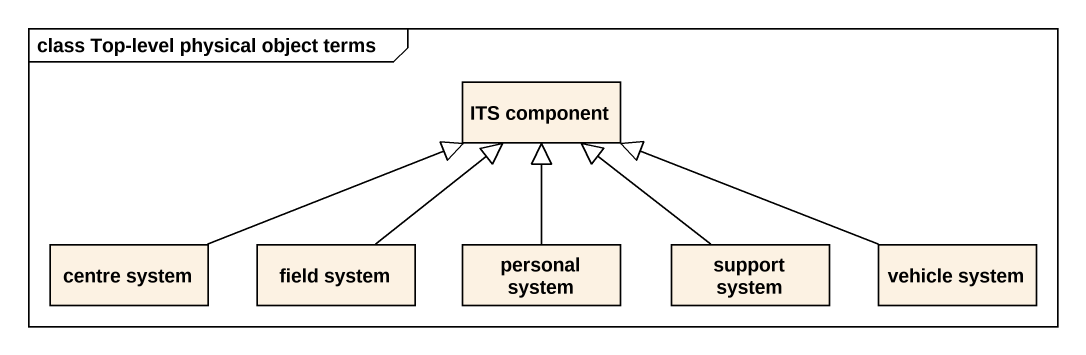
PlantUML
@startuml
mainframe class Top-level physical object terms
hide circle
hide empty members
class "ITS component" as ITS_component
class "centre system" as centre_system
class "field system" as field_system
class "personal system" as personal_system
class "support system" as support_system
class "vehicle system" as vehicle_system
centre_system -right-|> ITS_component
field_system -up-|> ITS_component
personal_system -up-|> ITS_component
support_system -up-|> ITS_component
vehicle_system -left-|> ITS_component
@enduml
